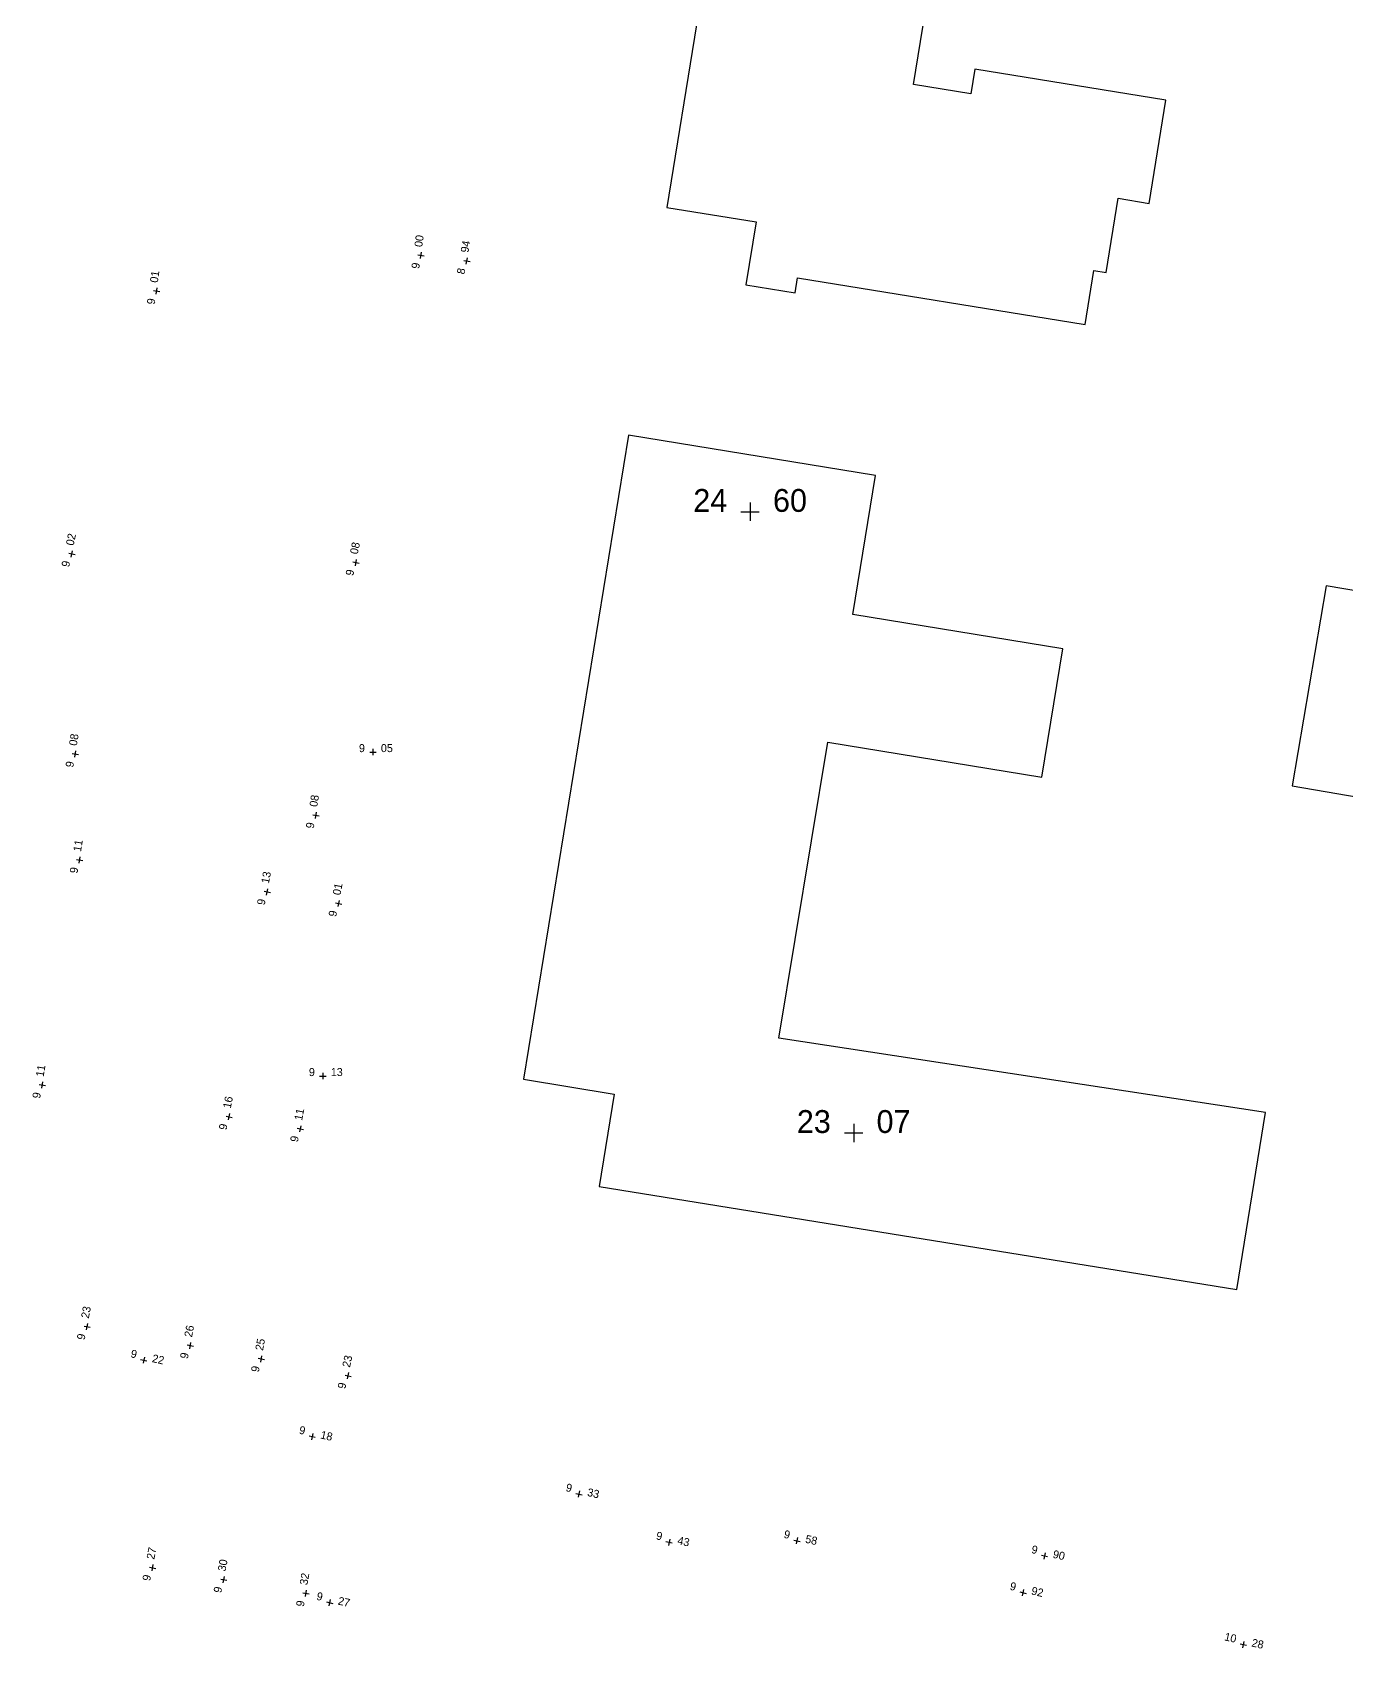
# Model space of a CAD drawing. Header units: inches. Extents: x 179019 to 255520, y 666000 to 809980.
# Drawn here: x 255123.3 to 255180.8, y 809131.9 to 809202.6 of the extents above; entities that cross this region are included whole.
import ezdxf
from ezdxf.enums import TextEntityAlignment as Align

# ---------------------------------------------------------------- set-up
doc = ezdxf.new("R2010")
doc.units = ezdxf.units.IN
doc.header["$MEASUREMENT"] = 0
for name, color, linetype in [('building levels', 6, 'Continuous'), ('orig buildings', 3, 'Continuous'), ('street levels', 5, 'Continuous')]:
    doc.layers.add(name, color=color, linetype=linetype)
doc.styles.add('hebtxt', font='hebtxt')

# ---------------------------------------------------------------- blocks, each defined once
blk = doc.blocks.new('1505')
for points in [[(-0.4, 0), (0.4, 0)], [(0, 0.4), (0, -0.4)]]:
    blk.add_lwpolyline(points)
at = {"style": 'hebtxt'}
blk.add_attdef('METER', text='', height=2, dxfattribs=at).set_placement((-1, -0.004), align=Align.RIGHT)
blk.add_attdef('CENTIMETER', (1, -0.004), '', height=2, dxfattribs=at)
blk = doc.blocks.new('1503')
for points in [[(-0.4, 0), (0.4, 0)], [(0, 0.4), (0, -0.4)]]:
    blk.add_lwpolyline(points)
at = {"style": 'hebtxt'}
blk.add_attdef('CENTIMETER', (1, 0), '', height=2, dxfattribs=at)
blk.add_attdef('METER', text='', height=2, dxfattribs=at).set_placement((-1, 0), align=Align.RIGHT)

msp = doc.modelspace()

# ---------------------------------------------------------------- linework, layer by layer
at = {"layer": 'orig buildings'}
msp.add_lwpolyline([(255149.38, 809185.015), (255144.788, 809156.83), (255148.76, 809156.183), (255148.1, 809152.135), (255176.01, 809147.635), (255177.258, 809155.373), (255155.97, 809158.625), (255158.11, 809171.585), (255167.471, 809170.05), (255168.39, 809175.655), (255159.199, 809177.16), (255160.195, 809183.24)], close=True, dxfattribs=at)
at = {"layer": 'orig buildings', "elevation": 26.39}
msp.add_lwpolyline([(255202.82, 809174.685), (255188.26, 809177.165), (255188.35, 809177.705), (255185.8, 809178.135), (255185.68, 809177.445), (255179.92, 809178.425), (255178.43, 809169.665), (255184.29, 809168.665), (255184.53, 809170.075), (255186.52, 809169.745), (255186.15, 809167.565), (255188.21, 809167.215), (255188.73, 809168.105), (255201.53, 809166.035), (255202.82, 809174.685)], close=True, dxfattribs=at)
at = {"layer": 'orig buildings'}
msp.add_polyline3d([(255154.957, 809218.962, 23.785), (255151.068, 809194.977, 23.86), (255151.068, 809194.977, 23.86), (255154.974, 809194.344, 23.73), (255154.528, 809191.59, 23.07), (255156.676, 809191.241, 23.06), (255156.782, 809191.892, 23.17), (255169.365, 809189.852, 23.07), (255169.749, 809192.217, 23.07), (255170.286, 809192.13, 23.07), (255170.812, 809195.371, 22.93), (255172.162, 809195.152, 21.89), (255172.895, 809199.67, 21.84), (255164.541, 809201.025, 23.38), (255164.366, 809199.94, 23.37), (255161.861, 809200.346, 23.53), (255163.215, 809208.696, 23.47)], dxfattribs=at)

# ---------------------------------------------------------------- block references
at = {"layer": 'building levels'}
ref = msp.add_blockref('1505', (255154.709, 809181.657, 24.603), dxfattribs=at)
ref.add_attrib('METER', '24', dxfattribs={"layer": '0', "height": 1, "style": 'hebtxt'}).set_placement((255153.709, 809181.654, 24.603), align=Align.RIGHT)
ref.add_attrib('CENTIMETER', '60', (255155.709, 809181.654, 24.603), dxfattribs={"layer": '0', "height": 1, "style": 'hebtxt'})
ref = msp.add_blockref('1505', (255159.24, 809154.485, 23.07), dxfattribs=at)
ref.add_attrib('METER', '23', dxfattribs={"layer": '0', "height": 1, "style": 'hebtxt'}).set_placement((255158.24, 809154.481, 23.07), align=Align.RIGHT)
ref.add_attrib('CENTIMETER', '07', (255160.24, 809154.481, 23.07), dxfattribs={"layer": '0', "height": 1, "style": 'hebtxt'})
at = {"layer": 'street levels'}
ref = msp.add_blockref('1503', (255140.311, 809192.877, -1.6), dxfattribs=dict(at, xscale=0.35, yscale=0.35, zscale=0.35, rotation=82.15186743692291))
ref.add_attrib('METER', '9', dxfattribs={"layer": '0', "height": 0.35, "rotation": 82.15187, "style": 'hebtxt'}).set_placement((255140.265, 809192.531, -1.6), align=Align.RIGHT)
ref.add_attrib('CENTIMETER', '00', (255140.36, 809193.224, -1.6), dxfattribs={"layer": '0', "height": 0.35, "rotation": 82.15187, "style": 'hebtxt'})
ref = msp.add_blockref('1503', (255142.315, 809192.63, -1.66), dxfattribs=dict(at, xscale=0.35, yscale=0.35, zscale=0.35, rotation=79.92540238076312))
ref.add_attrib('METER', '8', dxfattribs={"layer": '0', "height": 0.35, "rotation": 79.9254, "style": 'hebtxt'}).set_placement((255142.256, 809192.285, -1.66), align=Align.RIGHT)
ref.add_attrib('CENTIMETER', '94', (255142.378, 809192.974, -1.66), dxfattribs={"layer": '0', "height": 0.35, "rotation": 79.9254, "style": 'hebtxt'})
ref = msp.add_blockref('1503', (255128.738, 809191.315, -1.59), dxfattribs=dict(at, xscale=0.35, yscale=0.35, zscale=0.35, rotation=81.97414179152933))
ref.add_attrib('METER', '9', dxfattribs={"layer": '0', "height": 0.35, "rotation": 81.97414, "style": 'hebtxt'}).set_placement((255128.691, 809190.968, -1.59), align=Align.RIGHT)
ref.add_attrib('CENTIMETER', '01', (255128.789, 809191.662, -1.59), dxfattribs={"layer": '0', "height": 0.35, "rotation": 81.97414, "style": 'hebtxt'})
ref = msp.add_blockref('1503', (255125.034, 809179.816, -1.58), dxfattribs=dict(at, xscale=0.35, yscale=0.35, zscale=0.35, rotation=78.09576497975695))
ref.add_attrib('METER', '9', dxfattribs={"layer": '0', "height": 0.35, "rotation": 78.09576, "style": 'hebtxt'}).set_placement((255124.963, 809179.473, -1.58), align=Align.RIGHT)
ref.add_attrib('CENTIMETER', '02', (255125.107, 809180.158, -1.58), dxfattribs={"layer": '0', "height": 0.35, "rotation": 78.09576, "style": 'hebtxt'})
ref = msp.add_blockref('1503', (255137.464, 809179.435, -1.52), dxfattribs=dict(at, xscale=0.35, yscale=0.35, zscale=0.35, rotation=78.29967369849794))
ref.add_attrib('METER', '9', dxfattribs={"layer": '0', "height": 0.35, "rotation": 78.29967, "style": 'hebtxt'}).set_placement((255137.394, 809179.092, -1.52), align=Align.RIGHT)
ref.add_attrib('CENTIMETER', '08', (255137.536, 809179.778, -1.52), dxfattribs={"layer": '0', "height": 0.35, "rotation": 78.29967, "style": 'hebtxt'})
ref = msp.add_blockref('1503', (255125.189, 809171.058, -1.52), dxfattribs=dict(at, xscale=0.35, yscale=0.35, zscale=0.35, rotation=80.77428086840744))
ref.add_attrib('METER', '9', dxfattribs={"layer": '0', "height": 0.35, "rotation": 80.77428, "style": 'hebtxt'}).set_placement((255125.134, 809170.712, -1.52), align=Align.RIGHT)
ref.add_attrib('CENTIMETER', '08', (255125.246, 809171.403, -1.52), dxfattribs={"layer": '0', "height": 0.35, "rotation": 80.77428, "style": 'hebtxt'})
ref = msp.add_blockref('1503', (255138.204, 809171.144), dxfattribs=dict(at, xscale=0.35, yscale=0.35, zscale=0.35, rotation=0.06315463414294))
ref.add_attrib('METER', '9', dxfattribs={"layer": '0', "height": 0.35, "rotation": 0.06315, "style": 'hebtxt'}).set_placement((255137.854, 809171.143), align=Align.RIGHT)
ref.add_attrib('CENTIMETER', '05', (255138.554, 809171.143), dxfattribs={"layer": '0', "height": 0.35, "rotation": 0.06315, "style": 'hebtxt'})
ref = msp.add_blockref('1503', (255135.708, 809168.384, -1.52), dxfattribs=dict(at, xscale=0.35, yscale=0.35, zscale=0.35, rotation=80.77428086911559))
ref.add_attrib('METER', '9', dxfattribs={"layer": '0', "height": 0.35, "rotation": 80.77428, "style": 'hebtxt'}).set_placement((255135.653, 809168.039, -1.52), align=Align.RIGHT)
ref.add_attrib('CENTIMETER', '08', (255135.765, 809168.729, -1.52), dxfattribs={"layer": '0', "height": 0.35, "rotation": 80.77428, "style": 'hebtxt'})
ref = msp.add_blockref('1503', (255125.371, 809166.423), dxfattribs=dict(at, xscale=0.35, yscale=0.35, zscale=0.35, rotation=80.70983561679937))
ref.add_attrib('METER', '9', dxfattribs={"layer": '0', "height": 0.35, "rotation": 80.70984, "style": 'hebtxt'}).set_placement((255125.316, 809166.077), align=Align.RIGHT)
ref.add_attrib('CENTIMETER', '11', (255125.429, 809166.768), dxfattribs={"layer": '0', "height": 0.35, "rotation": 80.70984, "style": 'hebtxt'})
ref = msp.add_blockref('1503', (255133.581, 809165.028), dxfattribs=dict(at, xscale=0.3499999999999999, yscale=0.3499999999999999, zscale=0.3499999999999999, rotation=78.96273561679938))
ref.add_attrib('METER', '9', dxfattribs={"layer": '0', "height": 0.35, "rotation": 78.96274, "style": 'hebtxt'}).set_placement((255133.516, 809164.684), align=Align.RIGHT)
ref.add_attrib('CENTIMETER', '13', (255133.65, 809165.371), dxfattribs={"layer": '0', "height": 0.35, "rotation": 78.96274, "style": 'hebtxt'})
ref = msp.add_blockref('1503', (255136.711, 809164.52), dxfattribs=dict(at, xscale=0.3499999999999999, yscale=0.3499999999999999, zscale=0.3499999999999999, rotation=78.96273561679938))
ref.add_attrib('METER', '9', dxfattribs={"layer": '0', "height": 0.35, "rotation": 78.96274, "style": 'hebtxt'}).set_placement((255136.645, 809164.176), align=Align.RIGHT)
ref.add_attrib('CENTIMETER', '01', (255136.779, 809164.863), dxfattribs={"layer": '0', "height": 0.35, "rotation": 78.96274, "style": 'hebtxt'})
ref = msp.add_blockref('1503', (255123.736, 809156.574), dxfattribs=dict(at, xscale=0.35, yscale=0.35, zscale=0.35, rotation=80.70983561679937))
ref.add_attrib('METER', '9', dxfattribs={"layer": '0', "height": 0.35, "rotation": 80.70984, "style": 'hebtxt'}).set_placement((255123.681, 809156.229), align=Align.RIGHT)
ref.add_attrib('CENTIMETER', '11', (255123.794, 809156.92), dxfattribs={"layer": '0', "height": 0.35, "rotation": 80.70984, "style": 'hebtxt'})
ref = msp.add_blockref('1503', (255136.013, 809156.972), dxfattribs=dict(at, xscale=0.35, yscale=0.35, zscale=0.35, rotation=0.06315463414294))
ref.add_attrib('METER', '9', dxfattribs={"layer": '0', "height": 0.35, "rotation": 0.06315, "style": 'hebtxt'}).set_placement((255135.663, 809156.97), align=Align.RIGHT)
ref.add_attrib('CENTIMETER', '13', (255136.363, 809156.971), dxfattribs={"layer": '0', "height": 0.35, "rotation": 0.06315, "style": 'hebtxt'})
ref = msp.add_blockref('1503', (255131.913, 809155.192), dxfattribs=dict(at, xscale=0.3499999999999999, yscale=0.3499999999999999, zscale=0.3499999999999999, rotation=78.96273561679938))
ref.add_attrib('METER', '9', dxfattribs={"layer": '0', "height": 0.35, "rotation": 78.96274, "style": 'hebtxt'}).set_placement((255131.848, 809154.848), align=Align.RIGHT)
ref.add_attrib('CENTIMETER', '16', (255131.982, 809155.535), dxfattribs={"layer": '0', "height": 0.35, "rotation": 78.96274, "style": 'hebtxt'})
ref = msp.add_blockref('1503', (255135.034, 809154.662), dxfattribs=dict(at, xscale=0.3499999999999999, yscale=0.3499999999999999, zscale=0.3499999999999999, rotation=78.96273561679938))
ref.add_attrib('METER', '9', dxfattribs={"layer": '0', "height": 0.35, "rotation": 78.96274, "style": 'hebtxt'}).set_placement((255134.968, 809154.318), align=Align.RIGHT)
ref.add_attrib('CENTIMETER', '11', (255135.102, 809155.005), dxfattribs={"layer": '0', "height": 0.35, "rotation": 78.96274, "style": 'hebtxt'})
ref = msp.add_blockref('1503', (255125.701, 809146.007), dxfattribs=dict(at, xscale=0.35, yscale=0.35, zscale=0.35, rotation=79.02413561679937))
ref.add_attrib('METER', '9', dxfattribs={"layer": '0', "height": 0.35, "rotation": 79.02414, "style": 'hebtxt'}).set_placement((255125.636, 809145.663), align=Align.RIGHT)
ref.add_attrib('CENTIMETER', '23', (255125.769, 809146.35), dxfattribs={"layer": '0', "height": 0.35, "rotation": 79.02414, "style": 'hebtxt'})
ref = msp.add_blockref('1503', (255130.216, 809145.179), dxfattribs=dict(at, xscale=0.3499999999999999, yscale=0.3499999999999999, zscale=0.3499999999999999, rotation=78.96273561679938))
ref.add_attrib('METER', '9', dxfattribs={"layer": '0', "height": 0.35, "rotation": 78.96274, "style": 'hebtxt'}).set_placement((255130.151, 809144.836), align=Align.RIGHT)
ref.add_attrib('CENTIMETER', '26', (255130.285, 809145.523), dxfattribs={"layer": '0', "height": 0.35, "rotation": 78.96274, "style": 'hebtxt'})
ref = msp.add_blockref('1503', (255128.177, 809144.541), dxfattribs=dict(at, xscale=0.35, yscale=0.35, zscale=0.35, rotation=347.4186004061128))
ref.add_attrib('METER', '9', dxfattribs={"layer": '0', "height": 0.35, "rotation": 347.4186, "style": 'hebtxt'}).set_placement((255127.835, 809144.616), align=Align.RIGHT)
ref.add_attrib('CENTIMETER', '22', (255128.518, 809144.463), dxfattribs={"layer": '0', "height": 0.35, "rotation": 347.4186, "style": 'hebtxt'})
ref = msp.add_blockref('1503', (255133.323, 809144.595), dxfattribs=dict(at, xscale=0.3499999999999999, yscale=0.3499999999999999, zscale=0.3499999999999999, rotation=78.96273561679938))
ref.add_attrib('METER', '9', dxfattribs={"layer": '0', "height": 0.35, "rotation": 78.96274, "style": 'hebtxt'}).set_placement((255133.257, 809144.251), align=Align.RIGHT)
ref.add_attrib('CENTIMETER', '25', (255133.391, 809144.938), dxfattribs={"layer": '0', "height": 0.35, "rotation": 78.96274, "style": 'hebtxt'})
ref = msp.add_blockref('1503', (255137.122, 809143.86), dxfattribs=dict(at, xscale=0.35, yscale=0.35, zscale=0.35, rotation=77.70250686661637))
ref.add_attrib('METER', '9', dxfattribs={"layer": '0', "height": 0.35, "rotation": 77.70251, "style": 'hebtxt'}).set_placement((255137.048, 809143.517), align=Align.RIGHT)
ref.add_attrib('CENTIMETER', '23', (255137.197, 809144.201), dxfattribs={"layer": '0', "height": 0.35, "rotation": 77.70251, "style": 'hebtxt'})
ref = msp.add_blockref('1503', (255135.544, 809141.198), dxfattribs=dict(at, xscale=0.35, yscale=0.35, zscale=0.35, rotation=347.4186004058219))
ref.add_attrib('METER', '9', dxfattribs={"layer": '0', "height": 0.35, "rotation": 347.4186, "style": 'hebtxt'}).set_placement((255135.203, 809141.273), align=Align.RIGHT)
ref.add_attrib('CENTIMETER', '18', (255135.886, 809141.121), dxfattribs={"layer": '0', "height": 0.35, "rotation": 347.4186, "style": 'hebtxt'})
ref = msp.add_blockref('1503', (255147.216, 809138.683), dxfattribs=dict(at, xscale=0.35, yscale=0.35, zscale=0.35, rotation=347.4186004056751))
ref.add_attrib('METER', '9', dxfattribs={"layer": '0', "height": 0.35, "rotation": 347.4186, "style": 'hebtxt'}).set_placement((255146.874, 809138.758), align=Align.RIGHT)
ref.add_attrib('CENTIMETER', '33', (255147.557, 809138.606), dxfattribs={"layer": '0', "height": 0.35, "rotation": 347.4186, "style": 'hebtxt'})
ref = msp.add_blockref('1503', (255151.164, 809136.576), dxfattribs=dict(at, xscale=0.35, yscale=0.35, zscale=0.35, rotation=347.4186213407559))
ref.add_attrib('METER', '9', dxfattribs={"layer": '0', "height": 0.35, "rotation": 347.41862, "style": 'hebtxt'}).set_placement((255150.823, 809136.651), align=Align.RIGHT)
ref.add_attrib('CENTIMETER', '43', (255151.506, 809136.498), dxfattribs={"layer": '0', "height": 0.35, "rotation": 347.41862, "style": 'hebtxt'})
ref = msp.add_blockref('1503', (255156.757, 809136.64), dxfattribs=dict(at, xscale=0.3499999999999999, yscale=0.3499999999999999, zscale=0.3499999999999999, rotation=347.4186213405238))
ref.add_attrib('METER', '9', dxfattribs={"layer": '0', "height": 0.35, "rotation": 347.41862, "style": 'hebtxt'}).set_placement((255156.415, 809136.715), align=Align.RIGHT)
ref.add_attrib('CENTIMETER', '58', (255157.098, 809136.562), dxfattribs={"layer": '0', "height": 0.35, "rotation": 347.41862, "style": 'hebtxt'})
ref = msp.add_blockref('1503', (255128.568, 809135.46), dxfattribs=dict(at, xscale=0.3499999999999999, yscale=0.3499999999999999, zscale=0.3499999999999999, rotation=78.96273561679938))
ref.add_attrib('METER', '9', dxfattribs={"layer": '0', "height": 0.35, "rotation": 78.96274, "style": 'hebtxt'}).set_placement((255128.502, 809135.117), align=Align.RIGHT)
ref.add_attrib('CENTIMETER', '27', (255128.636, 809135.804), dxfattribs={"layer": '0', "height": 0.35, "rotation": 78.96274, "style": 'hebtxt'})
ref = msp.add_blockref('1503', (255131.681, 809134.937), dxfattribs=dict(at, xscale=0.3499999999999999, yscale=0.3499999999999999, zscale=0.3499999999999999, rotation=78.96273561679938))
ref.add_attrib('METER', '9', dxfattribs={"layer": '0', "height": 0.35, "rotation": 78.96274, "style": 'hebtxt'}).set_placement((255131.615, 809134.594), align=Align.RIGHT)
ref.add_attrib('CENTIMETER', '30', (255131.749, 809135.281), dxfattribs={"layer": '0', "height": 0.35, "rotation": 78.96274, "style": 'hebtxt'})
ref = msp.add_blockref('1503', (255167.588, 809135.977), dxfattribs=dict(at, xscale=0.3500000000000001, yscale=0.3500000000000001, zscale=0.3500000000000001, rotation=347.4186213409492))
ref.add_attrib('METER', '9', dxfattribs={"layer": '0', "height": 0.35, "rotation": 347.41862, "style": 'hebtxt'}).set_placement((255167.246, 809136.052), align=Align.RIGHT)
ref.add_attrib('CENTIMETER', '90', (255167.929, 809135.9), dxfattribs={"layer": '0', "height": 0.35, "rotation": 347.41862, "style": 'hebtxt'})
ref = msp.add_blockref('1503', (255135.279, 809134.34), dxfattribs=dict(at, xscale=0.35, yscale=0.35, zscale=0.35, rotation=80.5535852575397))
ref.add_attrib('METER', '9', dxfattribs={"layer": '0', "height": 0.35, "rotation": 80.55359, "style": 'hebtxt'}).set_placement((255135.223, 809133.995), align=Align.RIGHT)
ref.add_attrib('CENTIMETER', '32', (255135.338, 809134.685), dxfattribs={"layer": '0', "height": 0.35, "rotation": 80.55359, "style": 'hebtxt'})
ref = msp.add_blockref('1503', (255136.308, 809133.932), dxfattribs=dict(at, xscale=0.35, yscale=0.35, zscale=0.35, rotation=347.4186004057668))
ref.add_attrib('METER', '9', dxfattribs={"layer": '0', "height": 0.35, "rotation": 347.4186, "style": 'hebtxt'}).set_placement((255135.966, 809134.007), align=Align.RIGHT)
ref.add_attrib('CENTIMETER', '27', (255136.649, 809133.854), dxfattribs={"layer": '0', "height": 0.35, "rotation": 347.4186, "style": 'hebtxt'})
ref = msp.add_blockref('1503', (255166.647, 809134.37), dxfattribs=dict(at, xscale=0.35, yscale=0.35, zscale=0.35, rotation=347.4186213406138))
ref.add_attrib('METER', '9', dxfattribs={"layer": '0', "height": 0.35, "rotation": 347.41862, "style": 'hebtxt'}).set_placement((255166.305, 809134.445), align=Align.RIGHT)
ref.add_attrib('CENTIMETER', '92', (255166.988, 809134.292), dxfattribs={"layer": '0', "height": 0.35, "rotation": 347.41862, "style": 'hebtxt'})
ref = msp.add_blockref('1503', (255176.287, 809132.099), dxfattribs=dict(at, xscale=0.35, yscale=0.35, zscale=0.35, rotation=347.4186213380909))
ref.add_attrib('METER', '10', dxfattribs={"layer": '0', "height": 0.35, "rotation": 347.41862, "style": 'hebtxt'}).set_placement((255175.945, 809132.174), align=Align.RIGHT)
ref.add_attrib('CENTIMETER', '28', (255176.628, 809132.021), dxfattribs={"layer": '0', "height": 0.35, "rotation": 347.41862, "style": 'hebtxt'})

doc.saveas('drawing.dxf')
